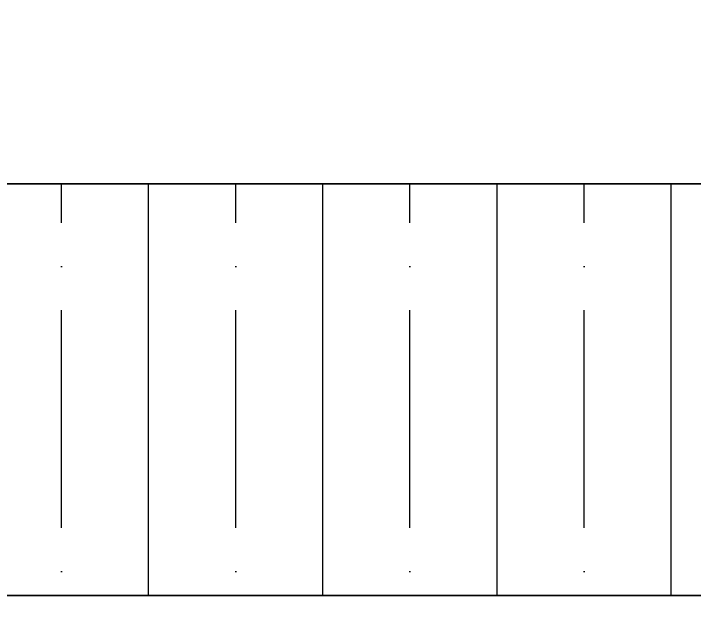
# Model space of a CAD drawing. Header units: millimetres. Extents: x -174 to 283928, y 1291 to 21053.
# Drawn here: x 10648.4 to 10747.6, y 19585 to 19674 of the extents above; entities that cross this region are included whole.
import ezdxf

# ---------------------------------------------------------------- set-up
doc = ezdxf.new("R2010")
doc.units = ezdxf.units.MM

# ---------------------------------------------------------------- blocks, each defined once
blk = doc.blocks.new('*U197')
blk.add_wipeout([(0, 30), (840, 30), (840, -30), (0, -30)])
at = {"true_color": 0x2776bb}
h = blk.add_hatch(dxfattribs=at)
h.set_pattern_fill('ANSI35', color=152, scale=4, angle=45)
h.set_pattern_definition([(90, (-6146.77, 1406.27), (-25.4, 0), []), (90, (-6134.07, 1418.97), (-25.4, 0), [31.75, -6.35, 0, -6.35])])
h.paths.add_polyline_path([(840, -30), (840, 30), (0, 30), (0, -30)])
blk.add_lwpolyline([(0, 30), (840, 30), (840, -30), (0, -30), (0, 30)])

msp = doc.modelspace()

# ---------------------------------------------------------------- linework, layer by layer
at = {"layer": 'Defpoints', "color": 6}
for points in [[(11101.853, 19649.172), (10261.826, 19649.172), (10261.826, 19679.172), (11101.853, 19679.172)], [(11101.853, 19559.172), (10261.853, 19559.172), (10261.853, 19589.172), (11101.853, 19589.172)]]:
    msp.add_lwpolyline(points, close=True, dxfattribs=at)

# ---------------------------------------------------------------- next in the draw order: block references
msp.add_blockref('*U197', (10261.853, 19619.172))

doc.saveas('drawing.dxf')
